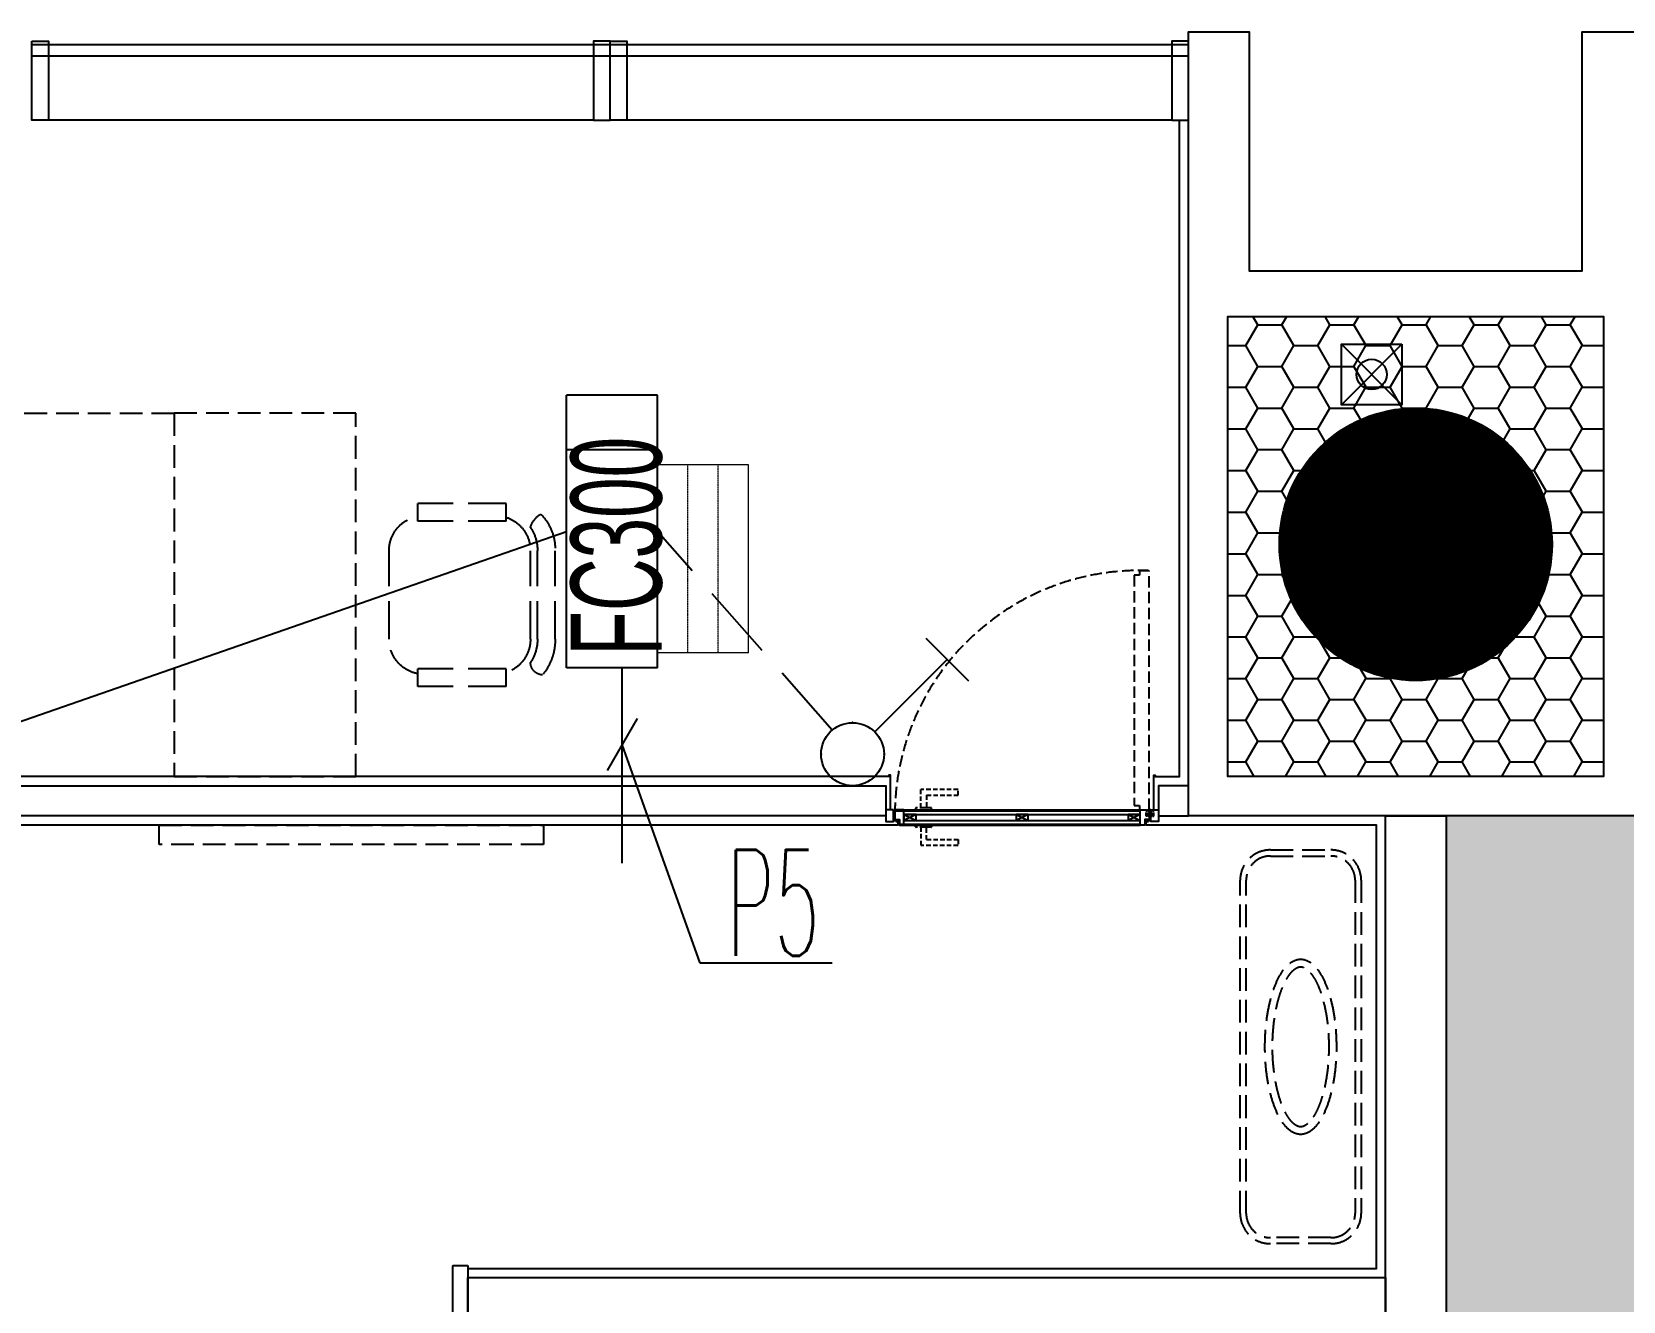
# Model space of a CAD drawing. Extents: x -284868 to 304789, y -137694 to 137894.
# Drawn here: x -71527 to -66272, y -68988 to -64796 of the extents above; entities that cross this region are included whole.
import ezdxf
from ezdxf.enums import TextEntityAlignment as Align

# ---------------------------------------------------------------- set-up
doc = ezdxf.new("R2010")
doc.units = 0
doc.linetypes.add('DASH', pattern=[0.35, 0.25, -0.1])
doc.linetypes.add('DASHED', pattern=[0.75, 0.5, -0.25])
doc.layers.get('0').update_dxf_attribs({"linetype": 'CONTINUOUS'})
for name, color, linetype in [('0-墙', 4, 'CONTINUOUS'), ('0-建筑外轮廓', 8, 'CONTINUOUS'), ('0-建筑柱体', 251, 'CONTINUOUS'), ('0-消防栓(给排水)', 9, 'CONTINUOUS'), ('0-窗', 11, 'CONTINUOUS'), ('0-非设计区域', 251, 'CONTINUOUS'), ('EQUIP-照明', 3, 'CONTINUOUS'), ('M-EQ-AC', 1, 'CONTINUOUS'), ('P-完成面', 42, 'CONTINUOUS'), ('P-平面家具', 3, 'CONTINUOUS'), ('P-门扇', 6, 'CONTINUOUS'), ('TEXT_照明_回路标注', 41, 'CONTINUOUS'), ('WIRE-照明', 130, 'CONTINUOUS')]:
    doc.layers.add(name, color=color, linetype=linetype)
doc.layers.add('M-D-AC-DF', color=2, linetype='CONTINUOUS', lineweight=20)
doc.styles.add('HZ_e', font='simplex.shx', dxfattribs={"width": 0.8, "bigfont": 'hztxt.shx'})
doc.styles.add('L1', font='haiwenrs.shx', dxfattribs={"width": 0.7, "bigfont": 'haiwenhz.shx'})
doc.styles.get("Standard").update_dxf_attribs({"font": 'GBENOR', "bigfont": 'GBCBIG'})

# ---------------------------------------------------------------- blocks, each defined once
blk = doc.blocks.new('_YZH')
at = {"const_width": 0.5}
blk.add_lwpolyline([(-0.25, 0, 1), (0.25, 0, 1)], format="xyb", close=True, dxfattribs=at)
at = {"color": 4}
blk.add_circle((0, 0), 0.5, dxfattribs=at)
blk = doc.blocks.new('sgASGHHHH')
at = {"xscale": 900, "yscale": 900, "zscale": 900}
blk.add_blockref('_YZH', (-108645.8, -884824), dxfattribs=at)
blk = doc.blocks.new('A$C3B8026B3')
for p, q in [((9985, 54450.5), (8185, 54450.5)), ((11895, 54450.5), (10095, 54450.5))]:
    blk.add_line(p, q)
for points in [[(8130, 54712), (8185, 54712), (8185, 54450.5), (8130, 54450.5)], [(10040, 54712), (9985, 54712), (9985, 54450.5), (10040, 54450.5)], [(10040, 54712), (10095, 54712), (10095, 54450.5), (10040, 54450.5)], [(11950, 54712), (11895, 54712), (11895, 54450.5), (11950, 54450.5)]]:
    blk.add_lwpolyline(points, close=True)
for points in [[(10040, 54700), (8130, 54700)], [(10040, 54662.5), (8130, 54662.5)], [(11950, 54700), (10040, 54700)], [(11950, 54662.5), (10040, 54662.5)]]:
    blk.add_lwpolyline(points)
blk = doc.blocks.new('A$C10332E08')
for p, q in [((250, 0), (0, 250)), ((250, 250), (0, 0))]:
    blk.add_line(p, q)
blk.add_lwpolyline([(0, 250), (250, 250), (250, 0), (0, 0)], close=True)
blk = doc.blocks.new('A$C2AC726D9')
blk.add_circle((10904.3, 708.3), 50)
at = {"xscale": 0.8, "yscale": 0.8, "zscale": 0.8, "rotation": 270}
blk.add_blockref('A$C10332E08', (10804.3, 808.3), dxfattribs=at)
blk = doc.blocks.new('FZ03')
at = {"color": 8}
for p, q in [((-4.4, 1.3), (-4.4, 3)), ((-4.4, 3), (0, 3)), ((0, 0), (-4.4, 1.3)), ((-3.1, 7.1), (3.1, 7.1)), ((-3.1, 3), (-3.1, 7.1)), ((0, 6.7), (-3.1, 5.5)), ((0, 4.9), (-3.1, 3.7)), ((0, 7.1), (0, 3)), ((0, 6.7), (3.1, 5.4)), ((0, 4.9), (3.1, 3.7)), ((0, 3), (4.5, 3)), ((4.5, 1.3), (0, 0)), ((3.1, 3), (3.1, 7.1)), ((4.5, 3), (4.5, 1.3))]:
    blk.add_line(p, q, dxfattribs=at)
blk = doc.blocks.new('A$C79893AB6')
at = {"color": 8, "linetype": 'DASHED', "ltscale": 5}
for points in [[(10, 20.3), (0, 20.3), (0, 5.3), (10, 5.3)], [(10, 0), (12, 0), (12, 25), (10, 25)], [(13, 0), (15, 0), (15, 25), (13, 25)], [(15, 20.3), (25, 20.3), (25, 5.3), (15, 5.3)]]:
    blk.add_lwpolyline(points, close=True, dxfattribs=at)
for points in [[(5, 20.3), (5, 5.3)], [(12, 18.5), (13, 18.5)], [(12, 16.5), (13, 16.5)], [(12, 14.5), (13, 14.5)], [(12, 10.5), (13, 10.5)], [(12, 8.5), (13, 8.5)], [(12, 6.5), (13, 6.5)], [(20, 20.3), (20, 5.3)]]:
    blk.add_lwpolyline(points, dxfattribs=at)
blk = doc.blocks.new('A$C340bdad7')
at = {"color": 8, "linetype": 'DASHED', "ltscale": 30}
for points in [[(-740.5, 48.2), (-740.5, 7), (-759.5, 7), (-759.5, 67.2)], [(-740.5, 48.2), (-636.4, 48.2), (-636.4, 67.2), (-759.5, 67.2)], [(-776.4, 5.5), (-776.4, 0), (-723.6, 0), (-723.6, 5.5)], [(-776.4, -55.5), (-776.4, -50), (-723.6, -50), (-723.6, -55.5)], [(-740.5, -98.2), (-740.5, -57), (-759.5, -57), (-759.5, -117.2)], [(-740.5, -98.2), (-636.4, -98.2), (-636.4, -117.2), (-759.5, -117.2)]]:
    blk.add_lwpolyline(points, dxfattribs=at)
for points in [[(-723.6, 5.5, 0.414214), (-725.1, 7), (-774.9, 7, 0.414214), (-776.4, 5.5)], [(-723.6, -55.5, -0.414214), (-725.1, -57), (-774.9, -57, -0.414214), (-776.4, -55.5)]]:
    blk.add_lwpolyline(points, format="xyb", dxfattribs=at)
at = {"layer": 'P-门扇'}
for p, q in [((-815, 0), (-35, 0)), ((-815, -50), (-35, -50))]:
    blk.add_line(p, q, dxfattribs=at)
at = {"layer": 'P-门扇', "color": 251}
for p, q in [((-845, -3), (-35, -3)), ((-830, -47), (-35, -47)), ((-815, -15), (-35, -15)), ((-815, -35), (-35, -35))]:
    blk.add_line(p, q, dxfattribs=at)
at = {"layer": 'P-门扇', "color": 251, "linetype": 'DASH', "ltscale": 150}
blk.add_lwpolyline([(-845, 0, -0.420056), (-5, 790, 3.831979)], format="xyb", dxfattribs=at)
blk.add_lwpolyline([(-55, 15), (-37, 15), (-37, 0), (-5, 0), (-5, 790), (-37, 790), (-37, 775), (-55, 775), (-55, 15)], dxfattribs=at)
at = {"layer": 'P-门扇'}
for points in [[(-815, 0), (-815, 0), (-845, 0), (-845, -32), (-830, -32), (-830, -50), (-815, -50)], [(-815, -47), (-815, -3)]]:
    blk.add_lwpolyline(points, dxfattribs=at)
at = {"layer": 'P-门扇', "color": 251}
for points in [[(-815, -15), (-815, -35), (-775, -35), (-775, -15)], [(-445, -15), (-445, -35), (-405, -35), (-405, -15)], [(-75, -15), (-75, -35), (-35, -35), (-35, -15)]]:
    blk.add_lwpolyline(points, close=True, dxfattribs=at)
for points in [[(-815, -15), (-775, -35)], [(-775, -15), (-815, -35)], [(-445, -15), (-405, -35)], [(-405, -15), (-445, -35)], [(-75, -15), (-35, -35)], [(-35, -15), (-75, -35)]]:
    blk.add_lwpolyline(points, dxfattribs=at)
at = {"layer": 'P-门扇'}
blk.add_lwpolyline([(-20, -50), (-35, -50), (-35, 0), (-5, 0), (-5, -32), (-20, -32)], close=True, dxfattribs=at)
at = {"rotation": 180}
blk.add_blockref('A$C79893AB6', (10, 0), dxfattribs=at)
at = {"xscale": -0.7194583547756841, "yscale": 0.7194583547756841, "zscale": 0.7194583547756841, "rotation": 180}
for p in [(-840, -32.8), (-10, -32.8)]:
    blk.add_blockref('FZ03', p, dxfattribs=at)
blk = doc.blocks.new('A$C6ADB32EF')
at = {"linetype": 'DASH', "ltscale": 500, "extrusion": (9.7216e-06, -4.61158e-06, 1)}
for p, q in [((-453.2, 302.3, 0), (-453.2, 243.9, 0)), ((-162, 302.3, 0), (-453.2, 302.3, 0)), ((-162, 302.3, 0), (-162, 243.9, 0)), ((-162, 243.9, 0), (-453.2, 243.9, 0)), ((-548.3, 145.8, 0), (-548.3, -145.8, 0)), ((-81.7, 145.8, 0), (-81.7, -145.8, 0)), ((-58.3, 145.8, 0), (-58.3, -145.8, 0)), ((0, 145.8, 0), (0, -145.8, 0)), ((-162, -243.9, 0), (-453.2, -243.9, 0)), ((-453.2, -243.9, 0), (-453.2, -302.3, 0)), ((-162, -243.9, 0), (-162, -302.3, 0)), ((-162, -302.3, 0), (-453.2, -302.3, 0))]:
    blk.add_line(p, q, dxfattribs=at)
for centre, radius, start, end in [((-39.7, 222.4), 41.8, 93.1903, 179.0444), ((-180.8, 148.2), 180.8, 359.2506, 39.8909), ((-431.7, 145.8), 116.7, 100.6177, 180), ((-198, 145.9), 116.3, 359.9475, 71.9768), ((-198.3, 145.8), 140, 360, 33.4945), ((-431.7, -145.8), 116.7, 180, 259.3822), ((-198, -145.9), 116.4, 288.0313, 0.0488), ((-198.3, -145.8), 140, 326.5054, 360), ((-168.3, -149.9), 168.4, 315.8401, 1.3797), ((-7.3, -200.9), 77.5, 196.626, 238.7279)]:
    blk.add_arc(centre, radius, start, end, dxfattribs=at)
blk = doc.blocks.new('fc300')
at = {"layer": 'M-D-AC-DF'}
for p, q in [((116933.2, -1223792.2), (116933.2, -1223492.2)), ((117553.2, -1223792.2), (117553.2, -1223492.2)), ((116933.2, -1223792.2), (117553.2, -1223792.2))]:
    blk.add_line(p, q, dxfattribs=at)
at = {"layer": 'M-D-AC-DF', "linetype": 'DASH'}
for p, q in [((116933.2, -1223592.2), (117553.2, -1223592.2)), ((116933.2, -1223692.2), (117553.2, -1223692.2))]:
    blk.add_line(p, q, dxfattribs=at)
at = {"layer": 'M-EQ-AC'}
for p, q in [((116883.2, -1223192.2), (117783.2, -1223192.2)), ((116883.2, -1223492.2), (116883.2, -1223192.2)), ((117603.2, -1223492.2), (117603.2, -1223192.2)), ((117783.2, -1223492.2), (117783.2, -1223192.2)), ((116883.2, -1223492.2), (117783.2, -1223492.2))]:
    blk.add_line(p, q, dxfattribs=at)
at = {"layer": 'M-EQ-AC', "color": 3, "style": 'L1', "width": 0.6}
blk.add_text('FC300', height=300, dxfattribs=at).set_placement((116923.6, -1223505.7))
blk = doc.blocks.new('A$C246f5862')
at = {"layer": 'M-EQ-AC', "rotation": 90}
blk.add_blockref('fc300', (-1225996.1, -81491.2), dxfattribs=at)
blk = doc.blocks.new('$equip$00002327')
for p, q in [((0.484, 0.975), (0.766, 0.692)), ((0.147, 0.356), (0.625, 0.833))]:
    blk.add_line(p, q)
blk.add_circle((0, 0.208), 0.208)
for p in [(0, 0.417), (-0.208, 0.208), (0.208, 0.208), (0, 0)]:
    blk.add_point(p)
at = {"color": 7, "flags": 1}
blk.add_attdef('A', text='', height=0.00002, dxfattribs=at).set_placement((0, 0), align=Align.MIDDLE_CENTER)

msp = doc.modelspace()

# ---------------------------------------------------------------- hatches: boundary and pattern name
at = {"layer": '0-建筑外轮廓'}
h = msp.add_hatch(dxfattribs=at)
h.set_pattern_fill('HONEY', color=251, scale=50)
h.set_pattern_definition([(0, (-160823.17, 679936.08), (119.0625, 68.74075), [79.375, -158.75]), (120, (-160823.17, 679936.08), (-119.062486, 68.7407746), [79.375, -158.75]), (60, (-160823.17, 679936.08), (1.4e-05, 137.4815246), [-158.75, 79.375])])
h.paths.add_polyline_path([(-67576.6, -65735.8), (-66336.6, -65735.8), (-66336.6, -67255.2), (-67576.6, -67255.2)])
at = {"layer": '0-非设计区域', "ltscale": 3}
h = msp.add_hatch(dxfattribs=at)
h.set_pattern_fill('ANGLE', color=256, scale=100)
h.set_pattern_definition([(0, (-492507.45, 278012.8), (0, 698.5), [508, -190.5]), (90, (-492507.45, 278012.8), (-698.5, 4e-14), [508, -190.5])])
h.paths.add_polyline_path([(-66856.6, -67385.8), (-66856.6, -75488.5), (-69156.6, -75488.5), (-69156.6, -94382), (-67356.6, -94382), (-67356.6, -95588.5), (-57756.6, -95588.5), (-57756.6, -99388.5), (-61306.6, -99388.5), (-61306.6, -99688.5), (-67356.6, -99688.5), (-67356.6, -103688.5), (-58356.6, -103688.5), (-58356.6, -106368.5), (-53056.6, -106368.5), (-53056.6, -117135.8), (-52206.6, -117135.8), (-52206.6, -118589), (-41206.1, -118589), (-41206.2, -65088), (-52206.6, -65088), (-52206.6, -67385.8), (-53706.6, -67385.8), (-53706.6, -65088.5), (-66206.6, -65088.5), (-66206.6, -67385.8)])

# ---------------------------------------------------------------- linework, layer by layer
at = {"layer": '0-墙', "ltscale": 3}
for points in [[(-73486.6, -67385.8), (-73486.6, -65088), (-73386.6, -65088), (-73386.6, -67285.8), (-68706.6, -67285.8), (-68706.6, -67385.8), (-73486.6, -67385.8)], [(-66856.6, -75288.5), (-66656.6, -75288.5), (-66656.6, -75488.5), (-67306.6, -75488.5), (-67306.6, -75288.5), (-67056.6, -75288.5), (-67056.6, -67385.8), (-66856.6, -67385.8), (-66856.6, -75288.5)]]:
    msp.add_lwpolyline(points, dxfattribs=at)
for points in [[(-67706.6, -67285.8), (-67806.6, -67285.8), (-67806.6, -67385.8), (-67706.6, -67385.8)], [(-70086.6, -68910.8), (-67056.6, -68910.8), (-67056.6, -69060.8), (-70086.6, -69060.8)]]:
    msp.add_lwpolyline(points, close=True, dxfattribs=at)
at = {"layer": '0-建筑外轮廓', "color": 42}
for points in [[(-67706.6, -67385.8), (-67706.6, -64795.8), (-67506.6, -64795.8), (-67506.6, -65585.8), (-66406.6, -65585.8), (-66406.6, -64795.8), (-66206.6, -64795.8), (-66206.6, -67385.8)], [(-67576.6, -65735.8), (-66336.6, -65735.8), (-66336.6, -67255.2), (-67576.6, -67255.2)]]:
    msp.add_lwpolyline(points, close=True, dxfattribs=at)
at = {"layer": '0-建筑外轮廓', "color": 251}
msp.add_lwpolyline([(-67576.6, -67255.8), (-67576.6, -65735.8), (-66336.6, -65735.8), (-66336.6, -67255.8)], close=True, dxfattribs=at)
at = {"layer": '0-非设计区域', "ltscale": 3}
msp.add_lwpolyline([(-41206.1, -118589), (-41206.2, -65088), (-52206.6, -65088), (-52206.6, -67385.8), (-53706.6, -67385.8), (-53706.6, -65088.5), (-66206.6, -65088.5), (-66206.6, -67385.8), (-66856.6, -67385.8), (-66856.6, -75488.5), (-69156.6, -75488.5), (-69156.6, -94382), (-67356.6, -94382), (-67356.6, -95588.5), (-57756.6, -95588.5), (-57756.6, -99388.5)], dxfattribs=at)
at = {"layer": 'P-完成面'}
for points in [[(-68691.6, -67365.8), (-68691.6, -67250.8), (-68696.6, -67250.8), (-68696.6, -67255.8), (-73356.6, -67255.8), (-73356.6, -65088)], [(-67821.6, -67365.8), (-67821.6, -67250.8), (-67816.6, -67250.8), (-67816.6, -67255.8), (-67736.6, -67255.8), (-67736.6, -65088)], [(-68681.6, -67400.8), (-68666.6, -67400.8), (-68666.6, -67415.8), (-72276.6, -67415.8), (-72276.6, -67850.8), (-72291.6, -67850.8), (-72291.6, -67835.8)], [(-70086.6, -68880.8), (-67086.6, -68880.8), (-67086.6, -67415.8), (-67846.6, -67415.8), (-67846.6, -67400.8), (-67831.6, -67400.8)]]:
    msp.add_lwpolyline(points, dxfattribs=at)
for points in [[(-68681.6, -67365.8), (-68706.6, -67365.8), (-68706.6, -67403.8), (-68681.6, -67403.8)], [(-67831.6, -67365.8), (-67806.6, -67365.8), (-67806.6, -67403.8), (-67831.6, -67403.8)]]:
    msp.add_lwpolyline(points, close=True, dxfattribs=at)
msp.add_lwpolyline([(-70136.6, -69088.8), (-70136.6, -68872.8, -0.414214), (-70134.6, -68870.8), (-70088.6, -68870.8, -0.414214), (-70086.6, -68872.8), (-70086.6, -69128.8, -0.414214), (-70088.6, -69130.8), (-70094.6, -69130.8, -0.414214), (-70096.6, -69128.8), (-70096.6, -69120.8), (-70096.6, -69120.8, -0.414214), (-70126.6, -69090.8), (-70126.6, -69090.8), (-70134.6, -69090.8, -0.414214)], format="xyb", close=True, dxfattribs=at)
at = {"layer": 'P-平面家具', "linetype": 'DASH', "ltscale": 300}
for points in [[(-71056.4, -67255.8), (-71656.4, -67255.8), (-71656.4, -66055.8), (-71056.4, -66055.8)], [(-71056.4, -67255.8), (-70456.4, -67255.8), (-70456.4, -66055.8), (-71056.4, -66055.8)], [(-71106.5, -67415.8), (-69836.7, -67415.8), (-69836.7, -67480), (-71106.5, -67480)]]:
    msp.add_lwpolyline(points, close=True, dxfattribs=at)
msp.add_lwpolyline([(-67236.6, -68798.5), (-67436.6, -68798.5, -0.414214), (-67536.6, -68698.5), (-67536.6, -67598.1, -0.414214), (-67436.6, -67498.1), (-67236.6, -67498.1, -0.414214), (-67136.6, -67598.1), (-67136.6, -68698.5, -0.414214)], format="xyb", close=True, dxfattribs=at)
at = {"layer": 'P-平面家具', "color": 251, "linetype": 'DASH', "ltscale": 300}
msp.add_lwpolyline([(-67236.6, -68778.5), (-67436.6, -68778.5, -0.414214), (-67516.6, -68698.5), (-67516.6, -67598.1, -0.414214), (-67436.6, -67518.1), (-67236.6, -67518.1, -0.414214), (-67156.6, -67598.1), (-67156.6, -68698.5, -0.414214)], format="xyb", close=True, dxfattribs=at)
msp.add_ellipse((-67336.6, -68148.3), major_axis=(0, -289.4), ratio=0.407473, dxfattribs=at)
msp.add_open_spline([(-67336.6, -68412.7), (-67335.4, -68412.7), (-67334.3, -68412.6), (-67331.9, -68412.3), (-67330.6, -68412), (-67328, -68411.2), (-67326.7, -68410.7), (-67323.8, -68409.4), (-67322.3, -68408.5), (-67319.2, -68406.6), (-67317.6, -68405.5), (-67314.3, -68402.9), (-67312.6, -68401.4), (-67309.1, -68398.1), (-67307.4, -68396.2), (-67303, -68391.1), (-67300.3, -68387.7), (-67294.9, -68380), (-67292.2, -68375.8), (-67287, -68366.5), (-67284.4, -68361.5), (-67279.4, -68350.9), (-67277, -68345.2), (-67272.3, -68333.2), (-67270.1, -68326.9), (-67264.8, -68310.4), (-67261.8, -68299.8), (-67256.5, -68277.7), (-67254.2, -68266.1), (-67250.2, -68242.2), (-67248.5, -68229.8), (-67245.9, -68204.7), (-67245, -68191.8), (-67243.8, -68165.9), (-67243.6, -68152.9), (-67243.9, -68126.8), (-67244.4, -68113.8), (-67246.2, -68088.2), (-67247.5, -68075.5), (-67250.7, -68050.8), (-67252.7, -68038.8), (-67257.3, -68015.6), (-67259.9, -68004.4), (-67265.7, -67983.2), (-67268.9, -67973.2), (-67275.7, -67954.5), (-67279.3, -67945.8), (-67286, -67931.9), (-67289, -67926.4), (-67295.1, -67916.4), (-67298.2, -67911.8), (-67303.7, -67904.6), (-67306.2, -67901.7), (-67311.1, -67896.6), (-67313.5, -67894.4), (-67317.7, -67891.1), (-67319.5, -67889.8), (-67323, -67887.7), (-67324.7, -67886.9), (-67327.9, -67885.5), (-67329.4, -67885), (-67332.3, -67884.3), (-67333.6, -67884.1), (-67336.3, -67883.9), (-67337.7, -67883.9), (-67340.4, -67884.2), (-67341.8, -67884.5), (-67344.7, -67885.3), (-67346.3, -67885.8), (-67349.5, -67887.3), (-67351.2, -67888.3), (-67354.8, -67890.6), (-67356.6, -67891.9), (-67360.4, -67895.1), (-67362.4, -67896.9), (-67366.4, -67901.1), (-67368.5, -67903.4), (-67372.6, -67908.5), (-67374.6, -67911.3), (-67379.7, -67918.7), (-67382.6, -67923.6), (-67388.5, -67934.4), (-67391.3, -67940.2), (-67396.8, -67952.8), (-67399.4, -67959.4), (-67404.5, -67973.6), (-67406.8, -67981), (-67411.3, -67996.5), (-67413.3, -68004.6), (-67418, -68024.9), (-67420.3, -68037.5), (-67424.3, -68063.4), (-67425.9, -68076.8), (-67428.2, -68104), (-67429, -68117.8), (-67429.7, -68145.6), (-67429.6, -68159.6), (-67428.6, -68187.4), (-67427.6, -68201.1), (-67424.9, -68228.1), (-67423.2, -68241.4), (-67418.9, -68266.9), (-67416.4, -68279.3), (-67410.6, -68302.8), (-67407.4, -68314), (-67401, -68333.1), (-67397.9, -68341.2), (-67391.4, -68356.3), (-67388, -68363.3), (-67381.7, -68374.7), (-67378.8, -68379.3), (-67373, -68387.7), (-67370.1, -68391.4), (-67364.9, -68397.3), (-67362.6, -68399.6), (-67358.1, -68403.6), (-67356, -68405.3), (-67352.2, -68407.8), (-67350.5, -68408.8), (-67347.4, -68410.4), (-67345.9, -68411), (-67343, -68411.9), (-67341.6, -68412.2), (-67339.1, -68412.6), (-67337.8, -68412.7), (-67336.6, -68412.7)], degree=3, knots=[0, 0, 0, 0, 0.062344, 0.062344, 0.124687, 0.124687, 0.187031, 0.187031, 0.249375, 0.249375, 0.311718, 0.311718, 0.374062, 0.374062, 0.436406, 0.436406, 0.529353, 0.529353, 0.622301, 0.622301, 0.715249, 0.715249, 0.808197, 0.808197, 0.901145, 0.901145, 1.04115, 1.04115, 1.181155, 1.181155, 1.321161, 1.321161, 1.461166, 1.461166, 1.601171, 1.601171, 1.741177, 1.741177, 1.881182, 1.881182, 2.021187, 2.021187, 2.161192, 2.161192, 2.301198, 2.301198, 2.441203, 2.441203, 2.547813, 2.547813, 2.654422, 2.654422, 2.741231, 2.741231, 2.828039, 2.828039, 2.899247, 2.899247, 2.970455, 2.970455, 3.041663, 3.041663, 3.112871, 3.112871, 3.184079, 3.184079, 3.255287, 3.255287, 3.326495, 3.326495, 3.397703, 3.397703, 3.468911, 3.468911, 3.540119, 3.540119, 3.611327, 3.611327, 3.682535, 3.682535, 3.786777, 3.786777, 3.89102, 3.89102, 3.995263, 3.995263, 4.099505, 4.099505, 4.203748, 4.203748, 4.35347, 4.35347, 4.503192, 4.503192, 4.652914, 4.652914, 4.802636, 4.802636, 4.952358, 4.952358, 5.10208, 5.10208, 5.251802, 5.251802, 5.401523, 5.401523, 5.526094, 5.526094, 5.650665, 5.650665, 5.751112, 5.751112, 5.851559, 5.851559, 5.933193, 5.933193, 6.014828, 6.014828, 6.082677, 6.082677, 6.150525, 6.150525, 6.218374, 6.218374, 6.283185, 6.283185, 6.283185, 6.283185], dxfattribs=at)
at = {"layer": 'TEXT_照明_回路标注'}
for p, q in [((-69527.2, -67064.1), (-69627.2, -67235.3)), ((-69319.4, -67871.5), (-69577.2, -67149.7)), ((-68883.7, -67871.5), (-69319.4, -67871.5))]:
    msp.add_line(p, q, dxfattribs=at)
at = {"layer": 'WIRE-照明'}
for points in [[(-74371.7, -68050.3), (-69760.5, -66446.5)], [(-69577.2, -67541.8), (-69577.2, -66896.5)]]:
    msp.add_lwpolyline(points, dxfattribs=at)
at = {"layer": 'WIRE-照明', "color": 6, "linetype": 'DASH', "ltscale": 1000}
msp.add_lwpolyline([(-68883.7, -67102.2), (-69460.5, -66446.5)], dxfattribs=at)

# ---------------------------------------------------------------- block references
at = {"layer": '0-建筑柱体'}
msp.add_blockref('sgASGHHHH', (41689.2, 818335.5), dxfattribs=at)
at = {"layer": '0-消防栓(给排水)', "color": 0}
msp.add_blockref('A$C2AC726D9', (-78006.6, -66635.8), dxfattribs=at)
at = {"layer": '0-窗'}
msp.add_blockref('A$C3B8026B3', (-79656.6, -119538.5), dxfattribs=at)
at = {"layer": 'EQUIP-照明', "xscale": 500, "yscale": 500, "zscale": 500}
msp.add_blockref('$equip$00002327', (-68816.4, -67285.8), dxfattribs=at)
at = {"layer": 'P-平面家具', "linetype": 'DASH', "ltscale": 300, "xscale": -1, "rotation": 180}
msp.add_blockref('A$C6ADB32EF', (-69798.5, -66655.8, 0), dxfattribs=at)
at = {"layer": 'P-门扇'}
msp.add_blockref('A$C340bdad7', (-67831.6, -67365.8), dxfattribs=at)
at = {"layer": 'WIRE-照明'}
msp.add_blockref('A$C246f5862', (-66956.6, -102288.5), dxfattribs=at)

# ---------------------------------------------------------------- texts
at = {"layer": 'TEXT_照明_回路标注', "style": 'HZ_e', "width": 0.5}
msp.add_text('P5', height=350, dxfattribs=at).set_placement((-69232, -67848.1, 0.1))

doc.saveas('drawing.dxf')
